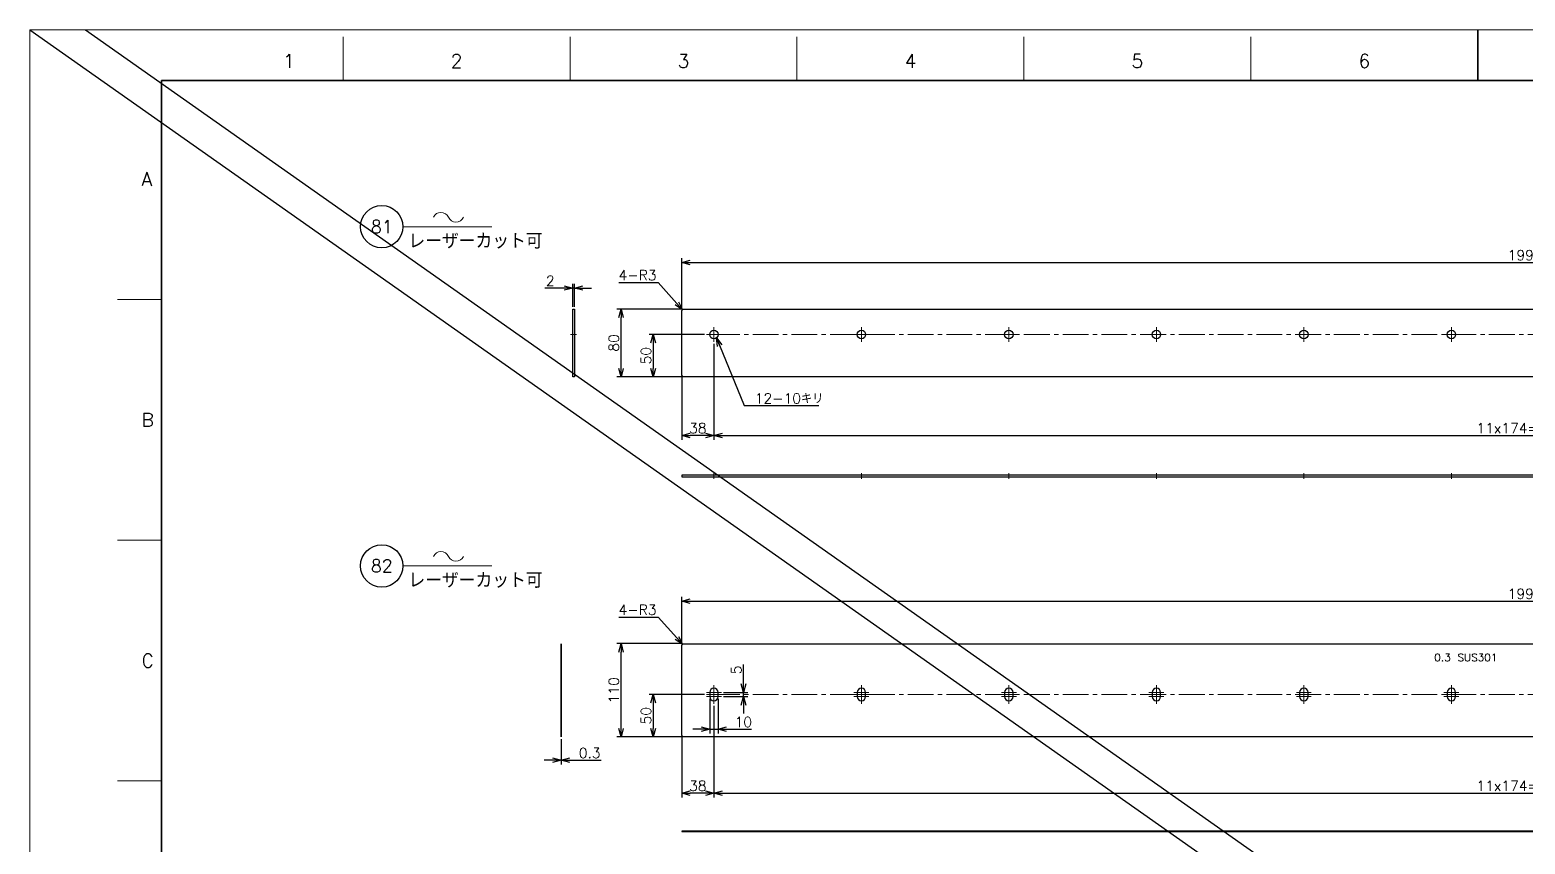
# Model space of a CAD drawing. Header units: millimetres. Extents: x 0 to 8235, y -19 to 2332.
# Drawn here: x 0 to 1764, y 1371 to 2332 of the extents above; entities that cross this region are included whole.
import ezdxf
from ezdxf import colors
from ezdxf.entities.mleader import LeaderData, LeaderLine
from ezdxf.enums import TextEntityAlignment as Align
from ezdxf.math import Vec2, Vec3

# ---------------------------------------------------------------- set-up
doc = ezdxf.new("R2010")
doc.units = ezdxf.units.MM
doc.header["$LTSCALE"] = 1.6
doc.header["$PDMODE"] = 99
doc.header["$PDSIZE"] = 1
doc.linetypes.add('CENTER2', pattern=[28.575, 19.05, -3.175, 3.175, -3.175])
for name, color, linetype, lineweight in [('05_CENTER', 4, 'CENTER2', 13), ('08_DIM', 3, 'Continuous', 13), ('90_FRAME', 5, 'Continuous', 35)]:
    doc.layers.add(name, color=color, linetype=linetype, lineweight=lineweight)
doc.layers.add('10_DRAFT', color=8, linetype='Continuous', lineweight=0, plot=False)
doc.layers.add('91_BLANK', color=5, linetype='Continuous', lineweight=0, plot=False)
doc.styles.add('KSS_TXT', font='txt.shx', dxfattribs={"bigfont": 'extfont2.shx'})
doc.styles.get("Standard").update_dxf_attribs({"font": 'txt.shx', "bigfont": 'extfont2.shx'})
doc.dimstyles.new('KSS_DIM', dxfattribs={"dimscale": 4, "dimtxt": 3, "dimasz": 2.5, "dimexe": 1.25, "dimexo": 0.625, "dimtad": 1, "dimdsep": 46, "dimtxsty": 'KSS_TXT', "dimblk": 'OPEN30', "dimcen": 0, "dimazin": 2, "dimtfac": 0.75, "dimtmove": 0, "dimatfit": 3, "dimldrblk": 'OPEN30', "dimfxl": 1.25, "dimtolj": 1, "dimarcsym": 0})
doc.dimstyles.new('KSS_DIM$4', dxfattribs={"dimscale": 4, "dimtxt": 3, "dimasz": 2.5, "dimexe": 1.25, "dimexo": 0.625, "dimtad": 1, "dimtih": 1, "dimtoh": 1, "dimdsep": 46, "dimtxsty": 'KSS_TXT', "dimblk": 'OPEN30', "dimcen": 0, "dimse1": 1, "dimazin": 2, "dimtfac": 0.75, "dimtofl": 0, "dimtmove": 0, "dimatfit": 3, "dimldrblk": 'OPEN30', "dimfxl": 1.25, "dimtolj": 1, "dimarcsym": 0})

# ---------------------------------------------------------------- blocks, each defined once
blk = doc.blocks.new('_Open30')
at = {"color": 0, "linetype": 'ByBlock', "lineweight": -2}
for p, q in [((-1, 0.27), (0, 0)), ((0, 0), (-1, -0.27)), ((0, 0), (-1, 0))]:
    blk.add_line(p, q, dxfattribs=at)
blk = doc.blocks.new('*D176')
at = {"layer": '08_DIM', "color": 0, "lineweight": -2, "transparency": 16777216}
for p, q in [((626.6, 1495.2), (626.6, 1465.2)), ((626.9, 1495.2), (626.9, 1465.2)), ((616.6, 1470.2), (606.6, 1470.2)), ((626.6, 1470.2), (626.9, 1470.2)), ((636.9, 1470.2), (673.9, 1470.2))]:
    blk.add_line(p, q, dxfattribs=at)
at = {"layer": 'Defpoints', "color": 0, "transparency": 16777216}
for p in [(626.6, 1497.7), (626.9, 1497.7), (626.9, 1470.2)]:
    blk.add_point(p, dxfattribs=at)
at = {"layer": '08_DIM', "color": 0, "lineweight": -2, "transparency": 16777216, "xscale": 10, "yscale": 10, "zscale": 10}
blk.add_blockref('_Open30', (626.6, 1470.2), dxfattribs=at)
at = {"layer": '08_DIM', "color": 0, "lineweight": -2, "transparency": 16777216, "xscale": 10, "yscale": 10, "zscale": 10, "rotation": 180}
blk.add_blockref('_Open30', (626.9, 1470.2), dxfattribs=at)
at = {"layer": '08_DIM', "color": 0, "transparency": 16777216, "insert": (660.4, 1478.7), "char_height": 12, "attachment_point": 5, "style": 'KSS_TXT'}
blk.add_mtext('\\A1;0.3', dxfattribs=at)
blk = doc.blocks.new('*D180')
at = {"layer": '08_DIM', "color": 0, "lineweight": -2, "transparency": 16777216}
for p, q in [((640.4, 2004.9), (640.4, 2032.2)), ((642.4, 2004.9), (642.4, 2032.2)), ((630.4, 2027.2), (607.4, 2027.2)), ((642.4, 2027.2), (640.4, 2027.2)), ((652.4, 2027.2), (662.4, 2027.2))]:
    blk.add_line(p, q, dxfattribs=at)
at = {"layer": 'Defpoints', "color": 0, "transparency": 16777216}
for p in [(640.4, 2027.2), (640.4, 2002.4), (642.4, 2002.4)]:
    blk.add_point(p, dxfattribs=at)
at = {"layer": '08_DIM', "color": 0, "lineweight": -2, "transparency": 16777216, "xscale": 10, "yscale": 10, "zscale": 10}
blk.add_blockref('_Open30', (640.4, 2027.2), dxfattribs=at)
at = {"layer": '08_DIM', "color": 0, "lineweight": -2, "transparency": 16777216, "xscale": 10, "yscale": 10, "zscale": 10, "rotation": 180}
blk.add_blockref('_Open30', (642.4, 2027.2), dxfattribs=at)
at = {"layer": '08_DIM', "color": 0, "transparency": 16777216, "insert": (613.9, 2035.7), "char_height": 12, "attachment_point": 5, "style": 'KSS_TXT'}
blk.add_mtext('\\A1;2', dxfattribs=at)
blk = doc.blocks.new('*D181')
at = {"layer": '08_DIM', "color": 0, "lineweight": -2, "transparency": 16777216}
for p, q in [((795.9, 1972.4), (730.4, 1972.4)), ((735.4, 1962.4), (735.4, 1932.4)), ((769.5, 1922.4), (730.4, 1922.4))]:
    blk.add_line(p, q, dxfattribs=at)
at = {"layer": 'Defpoints', "color": 0, "transparency": 16777216}
for p in [(798.4, 1972.4), (735.4, 1922.4), (772, 1922.4)]:
    blk.add_point(p, dxfattribs=at)
at = {"layer": '08_DIM', "color": 0, "lineweight": -2, "transparency": 16777216, "xscale": 10, "yscale": 10, "zscale": 10}
for p, rotation in [((735.4, 1972.4), 90), ((735.4, 1922.4), 270)]:
    blk.add_blockref('_Open30', p, dxfattribs=dict(at, rotation=rotation))
at = {"layer": '08_DIM', "color": 0, "transparency": 16777216, "insert": (726.9, 1947.4), "char_height": 12, "attachment_point": 5, "rotation": 90, "style": 'KSS_TXT'}
blk.add_mtext('\\A1;50', dxfattribs=at)
blk = doc.blocks.new('*D182')
at = {"layer": '08_DIM', "color": 0, "lineweight": -2, "transparency": 16777216}
for p, q in [((769.5, 2002.4), (692.4, 2002.4)), ((697.4, 1932.4), (697.4, 1992.4)), ((769.5, 1922.4), (692.4, 1922.4))]:
    blk.add_line(p, q, dxfattribs=at)
at = {"layer": 'Defpoints', "color": 0, "transparency": 16777216}
for p in [(697.4, 2002.4), (772, 2002.4), (772, 1922.4)]:
    blk.add_point(p, dxfattribs=at)
at = {"layer": '08_DIM', "color": 0, "lineweight": -2, "transparency": 16777216, "xscale": 10, "yscale": 10, "zscale": 10}
for p, rotation in [((697.4, 2002.4), 90), ((697.4, 1922.4), 270)]:
    blk.add_blockref('_Open30', p, dxfattribs=dict(at, rotation=rotation))
at = {"layer": '08_DIM', "color": 0, "transparency": 16777216, "insert": (688.9, 1962.4), "char_height": 12, "attachment_point": 5, "rotation": 90, "style": 'KSS_TXT'}
blk.add_mtext('\\A1;80', dxfattribs=at)
blk = doc.blocks.new('*D183')
at = {"layer": '08_DIM', "color": 0, "lineweight": -2, "transparency": 16777216}
for p, q in [((807, 1961.3), (807, 1848.3)), ((769, 1922.9), (769, 1848.3)), ((797, 1853.3), (779, 1853.3))]:
    blk.add_line(p, q, dxfattribs=at)
at = {"layer": 'Defpoints', "color": 0, "transparency": 16777216}
for p in [(807, 1963.8), (769, 1925.4), (769, 1853.3)]:
    blk.add_point(p, dxfattribs=at)
at = {"layer": '08_DIM', "color": 0, "lineweight": -2, "transparency": 16777216, "xscale": 10, "yscale": 10, "zscale": 10, "rotation": 180}
blk.add_blockref('_Open30', (769, 1853.3), dxfattribs=at)
at = {"layer": '08_DIM', "color": 0, "lineweight": -2, "transparency": 16777216, "xscale": 10, "yscale": 10, "zscale": 10}
blk.add_blockref('_Open30', (807, 1853.3), dxfattribs=at)
at = {"layer": '08_DIM', "color": 0, "transparency": 16777216, "insert": (788, 1861.8), "char_height": 12, "attachment_point": 5, "style": 'KSS_TXT'}
blk.add_mtext('\\A1;38', dxfattribs=at)
blk = doc.blocks.new('*D184')
at = {"layer": '08_DIM', "color": 0, "lineweight": -2, "transparency": 16777216}
for p, q in [((807, 1961.3), (807, 1848.3)), ((2721, 1961.3), (2721, 1848.3)), ((817, 1853.3), (2711, 1853.3))]:
    blk.add_line(p, q, dxfattribs=at)
at = {"layer": 'Defpoints', "color": 0, "transparency": 16777216}
for p in [(807, 1963.8), (2721, 1963.8), (2721, 1853.3)]:
    blk.add_point(p, dxfattribs=at)
at = {"layer": '08_DIM', "color": 0, "lineweight": -2, "transparency": 16777216, "xscale": 10, "yscale": 10, "zscale": 10, "rotation": 180}
blk.add_blockref('_Open30', (807, 1853.3), dxfattribs=at)
at = {"layer": '08_DIM', "color": 0, "lineweight": -2, "transparency": 16777216, "xscale": 10, "yscale": 10, "zscale": 10}
blk.add_blockref('_Open30', (2721, 1853.3), dxfattribs=at)
at = {"layer": '08_DIM', "color": 0, "transparency": 16777216, "insert": (1764, 1861.8), "char_height": 12, "attachment_point": 5, "style": 'KSS_TXT'}
blk.add_mtext('\\A1;11x174=1914', dxfattribs=at)
blk = doc.blocks.new('*D186')
at = {"layer": '08_DIM', "color": 0, "lineweight": -2, "transparency": 16777216}
for p, q in [((769, 2001.9), (769, 2062.4)), ((779, 2057.4), (2749, 2057.4)), ((2759, 2001.9), (2759, 2062.4))]:
    blk.add_line(p, q, dxfattribs=at)
at = {"layer": 'Defpoints', "color": 0, "transparency": 16777216}
for p in [(2759, 2057.4), (769, 1999.4), (2759, 1999.4)]:
    blk.add_point(p, dxfattribs=at)
at = {"layer": '08_DIM', "color": 0, "lineweight": -2, "transparency": 16777216, "xscale": 10, "yscale": 10, "zscale": 10, "rotation": 180}
blk.add_blockref('_Open30', (769, 2057.4), dxfattribs=at)
at = {"layer": '08_DIM', "color": 0, "lineweight": -2, "transparency": 16777216, "xscale": 10, "yscale": 10, "zscale": 10}
blk.add_blockref('_Open30', (2759, 2057.4), dxfattribs=at)
at = {"layer": '08_DIM', "color": 0, "transparency": 16777216, "insert": (1764, 2065.9), "char_height": 12, "attachment_point": 5, "style": 'KSS_TXT'}
blk.add_mtext('\\A1;1990', dxfattribs=at)
blk = doc.blocks.new('*D187')
at = {"layer": '08_DIM', "color": 0, "lineweight": -2, "transparency": 16777216}
for p, q in [((694.9, 2033.8), (741.4, 2033.8)), ((741.4, 2033.8), (763.4, 2009.1))]:
    blk.add_line(p, q, dxfattribs=at)
at = {"layer": 'Defpoints', "color": 0, "transparency": 16777216}
for p in [(770, 2001.6), (772, 1999.4)]:
    blk.add_point(p, dxfattribs=at)
at = {"layer": '08_DIM', "color": 0, "lineweight": -2, "transparency": 16777216, "xscale": 10, "yscale": 10, "zscale": 10, "rotation": 311.5842462691666}
blk.add_blockref('_Open30', (770, 2001.6), dxfattribs=at)
at = {"layer": '08_DIM', "color": 0, "transparency": 16777216, "insert": (716.9, 2042.3), "char_height": 12, "attachment_point": 5, "style": 'KSS_TXT'}
blk.add_mtext('\\A1;4-R3', dxfattribs=at)
blk = doc.blocks.new('AM_BALLOON1')
at = {"transparency": 16777216}
blk.add_circle((0, 0), 5, dxfattribs=at)
blk.add_attdef('B_NUMBER', text='', height=3, dxfattribs=at).set_placement((0, 0), align=Align.MIDDLE_CENTER)
blk = doc.blocks.new('_OPEN')
at = {"color": 0, "linetype": 'ByBlock'}
for p, q in [((-1, 0.17), (0, 0)), ((0, 0), (-1, -0.17)), ((0, 0), (-1, 0))]:
    blk.add_line(p, q, dxfattribs=at)
blk = doc.blocks.new('p1ba05')
for centre, start, end in [((-2.95, 0.29), 24.2276, 155.5758), ((0, 1.62), 204.2276, 335.5758)]:
    blk.add_arc(centre, 1.62, start, end)
blk = doc.blocks.new('*D188')
at = {"layer": '08_DIM', "color": 0, "lineweight": -2, "transparency": 16777216}
for p, q in [((795.8, 1547.7), (730.4, 1547.7)), ((735.4, 1537.7), (735.4, 1507.7)), ((769.5, 1497.7), (730.4, 1497.7))]:
    blk.add_line(p, q, dxfattribs=at)
at = {"layer": 'Defpoints', "color": 0, "transparency": 16777216}
for p in [(798.3, 1547.7), (735.4, 1497.7), (772, 1497.7)]:
    blk.add_point(p, dxfattribs=at)
at = {"layer": '08_DIM', "color": 0, "lineweight": -2, "transparency": 16777216, "xscale": 10, "yscale": 10, "zscale": 10}
for p, rotation in [((735.4, 1547.7), 90), ((735.4, 1497.7), 270)]:
    blk.add_blockref('_Open30', p, dxfattribs=dict(at, rotation=rotation))
at = {"layer": '08_DIM', "color": 0, "transparency": 16777216, "insert": (726.9, 1522.7), "char_height": 12, "attachment_point": 5, "rotation": 90, "style": 'KSS_TXT'}
blk.add_mtext('\\A1;50', dxfattribs=at)
blk = doc.blocks.new('*D189')
at = {"layer": '08_DIM', "color": 0, "lineweight": -2, "transparency": 16777216}
for p, q in [((769.5, 1607.7), (692.4, 1607.7)), ((697.4, 1507.7), (697.4, 1597.7)), ((769.5, 1497.7), (692.4, 1497.7))]:
    blk.add_line(p, q, dxfattribs=at)
at = {"layer": 'Defpoints', "color": 0, "transparency": 16777216}
for p in [(697.4, 1607.7), (772, 1607.7), (772, 1497.7)]:
    blk.add_point(p, dxfattribs=at)
at = {"layer": '08_DIM', "color": 0, "lineweight": -2, "transparency": 16777216, "xscale": 10, "yscale": 10, "zscale": 10}
for p, rotation in [((697.4, 1607.7), 90), ((697.4, 1497.7), 270)]:
    blk.add_blockref('_Open30', p, dxfattribs=dict(at, rotation=rotation))
at = {"layer": '08_DIM', "color": 0, "transparency": 16777216, "insert": (688.9, 1552.7), "char_height": 12, "attachment_point": 5, "rotation": 90, "style": 'KSS_TXT'}
blk.add_mtext('\\A1;110', dxfattribs=at)
blk = doc.blocks.new('*D190')
at = {"layer": '08_DIM', "color": 0, "lineweight": -2, "transparency": 16777216}
for p, q in [((807, 1534.3), (807, 1426.4)), ((769, 1498.2), (769, 1426.4)), ((797, 1431.4), (779, 1431.4))]:
    blk.add_line(p, q, dxfattribs=at)
at = {"layer": 'Defpoints', "color": 0, "transparency": 16777216}
for p in [(807, 1536.8), (769, 1500.7), (769, 1431.4)]:
    blk.add_point(p, dxfattribs=at)
at = {"layer": '08_DIM', "color": 0, "lineweight": -2, "transparency": 16777216, "xscale": 10, "yscale": 10, "zscale": 10, "rotation": 180}
blk.add_blockref('_Open30', (769, 1431.4), dxfattribs=at)
at = {"layer": '08_DIM', "color": 0, "lineweight": -2, "transparency": 16777216, "xscale": 10, "yscale": 10, "zscale": 10}
blk.add_blockref('_Open30', (807, 1431.4), dxfattribs=at)
at = {"layer": '08_DIM', "color": 0, "transparency": 16777216, "insert": (788, 1439.9), "char_height": 12, "attachment_point": 5, "style": 'KSS_TXT'}
blk.add_mtext('\\A1;38', dxfattribs=at)
blk = doc.blocks.new('*D191')
at = {"layer": '08_DIM', "color": 0, "lineweight": -2, "transparency": 16777216}
for p, q in [((807, 1534.3), (807, 1426.4)), ((2721, 1534.3), (2721, 1426.4)), ((817, 1431.4), (2711, 1431.4))]:
    blk.add_line(p, q, dxfattribs=at)
at = {"layer": 'Defpoints', "color": 0, "transparency": 16777216}
for p in [(807, 1536.8), (2721, 1536.8), (2721, 1431.4)]:
    blk.add_point(p, dxfattribs=at)
at = {"layer": '08_DIM', "color": 0, "lineweight": -2, "transparency": 16777216, "xscale": 10, "yscale": 10, "zscale": 10, "rotation": 180}
blk.add_blockref('_Open30', (807, 1431.4), dxfattribs=at)
at = {"layer": '08_DIM', "color": 0, "lineweight": -2, "transparency": 16777216, "xscale": 10, "yscale": 10, "zscale": 10}
blk.add_blockref('_Open30', (2721, 1431.4), dxfattribs=at)
at = {"layer": '08_DIM', "color": 0, "transparency": 16777216, "insert": (1764, 1439.9), "char_height": 12, "attachment_point": 5, "style": 'KSS_TXT'}
blk.add_mtext('\\A1;11x174=1914', dxfattribs=at)
blk = doc.blocks.new('*D193')
at = {"layer": '08_DIM', "color": 0, "lineweight": -2, "transparency": 16777216}
for p, q in [((769, 1607.2), (769, 1662.9)), ((2759, 1607.2), (2759, 1662.9)), ((779, 1657.9), (2749, 1657.9))]:
    blk.add_line(p, q, dxfattribs=at)
at = {"layer": 'Defpoints', "color": 0, "transparency": 16777216}
for p in [(2759, 1657.9), (769, 1604.7), (2759, 1604.7)]:
    blk.add_point(p, dxfattribs=at)
at = {"layer": '08_DIM', "color": 0, "lineweight": -2, "transparency": 16777216, "xscale": 10, "yscale": 10, "zscale": 10, "rotation": 180}
blk.add_blockref('_Open30', (769, 1657.9), dxfattribs=at)
at = {"layer": '08_DIM', "color": 0, "lineweight": -2, "transparency": 16777216, "xscale": 10, "yscale": 10, "zscale": 10}
blk.add_blockref('_Open30', (2759, 1657.9), dxfattribs=at)
at = {"layer": '08_DIM', "color": 0, "transparency": 16777216, "insert": (1764, 1666.4), "char_height": 12, "attachment_point": 5, "style": 'KSS_TXT'}
blk.add_mtext('\\A1;1990', dxfattribs=at)
blk = doc.blocks.new('*D194')
at = {"layer": '08_DIM', "color": 0, "lineweight": -2, "transparency": 16777216}
for p, q in [((694.9, 1639.1), (741.4, 1639.1)), ((741.4, 1639.1), (763.4, 1614.4))]:
    blk.add_line(p, q, dxfattribs=at)
at = {"layer": 'Defpoints', "color": 0, "transparency": 16777216}
for p in [(770, 1606.9), (772, 1604.7)]:
    blk.add_point(p, dxfattribs=at)
at = {"layer": '08_DIM', "color": 0, "lineweight": -2, "transparency": 16777216, "xscale": 10, "yscale": 10, "zscale": 10, "rotation": 311.5842462691653}
blk.add_blockref('_Open30', (770, 1606.9), dxfattribs=at)
at = {"layer": '08_DIM', "color": 0, "transparency": 16777216, "insert": (716.9, 1647.6), "char_height": 12, "attachment_point": 5, "style": 'KSS_TXT'}
blk.add_mtext('\\A1;4-R3', dxfattribs=at)
blk = doc.blocks.new('*D226')
at = {"layer": '08_DIM', "color": 0, "lineweight": -2, "transparency": 16777216}
for p, q in [((802, 1542.7), (802, 1501.7)), ((812, 1542.7), (812, 1501.7)), ((792, 1506.7), (782, 1506.7)), ((802, 1506.7), (812, 1506.7)), ((822, 1506.7), (851.5, 1506.7))]:
    blk.add_line(p, q, dxfattribs=at)
at = {"layer": 'Defpoints', "color": 0, "transparency": 16777216}
for p in [(802, 1545.2), (812, 1545.2), (812, 1506.7)]:
    blk.add_point(p, dxfattribs=at)
at = {"layer": '08_DIM', "color": 0, "lineweight": -2, "transparency": 16777216, "xscale": 10, "yscale": 10, "zscale": 10}
blk.add_blockref('_Open30', (802, 1506.7), dxfattribs=at)
at = {"layer": '08_DIM', "color": 0, "lineweight": -2, "transparency": 16777216, "xscale": 10, "yscale": 10, "zscale": 10, "rotation": 180}
blk.add_blockref('_Open30', (812, 1506.7), dxfattribs=at)
at = {"layer": '08_DIM', "color": 0, "transparency": 16777216, "insert": (841.7, 1515.2), "char_height": 12, "attachment_point": 5, "style": 'KSS_TXT'}
blk.add_mtext('\\A1;10', dxfattribs=at)
blk = doc.blocks.new('*D227')
at = {"layer": '08_DIM', "color": 0, "lineweight": -2, "transparency": 16777216}
for p, q in [((841.9, 1560.2), (841.9, 1583.2)), ((818.3, 1550.2), (846.9, 1550.2)), ((818.3, 1545.2), (846.9, 1545.2)), ((841.9, 1545.2), (841.9, 1550.2)), ((841.9, 1535.2), (841.9, 1525.2))]:
    blk.add_line(p, q, dxfattribs=at)
at = {"layer": 'Defpoints', "color": 0, "transparency": 16777216}
for p in [(815.8, 1550.2), (815.8, 1545.2), (841.9, 1550.2)]:
    blk.add_point(p, dxfattribs=at)
at = {"layer": '08_DIM', "color": 0, "lineweight": -2, "transparency": 16777216, "xscale": 10, "yscale": 10, "zscale": 10}
for p, rotation in [((841.9, 1550.2), 270), ((841.9, 1545.2), 90)]:
    blk.add_blockref('_Open30', p, dxfattribs=dict(at, rotation=rotation))
at = {"layer": '08_DIM', "color": 0, "transparency": 16777216, "insert": (833.4, 1576.7), "char_height": 12, "attachment_point": 5, "rotation": 90, "style": 'KSS_TXT'}
blk.add_mtext('\\A1;5', dxfattribs=at)

msp = doc.modelspace()

# ---------------------------------------------------------------- linework, layer by layer
for p, q in [((0, 2331.679), (3312.803, 0)), ((0, 2331.679), (3312.803, 0)), ((65.762, 2331.679), (3378.566, 0))]:
    msp.add_line(p, q)
at = {"color": 0}
for points in [[(640.432, 2002.396), (642.432, 2002.396), (642.432, 1922.396), (640.432, 1922.396)], [(768.991, 1804.375), (2758.991, 1804.375), (2758.991, 1806.375), (768.991, 1806.375)], [(626.617, 1497.675), (626.917, 1497.675), (626.917, 1607.675), (626.617, 1607.675)]]:
    msp.add_lwpolyline(points, close=True, dxfattribs=at)
for points in [[(771.991, 2002.396), (2755.991, 2002.396, -0.41421356), (2758.991, 1999.396), (2758.991, 1925.396, -0.41421356), (2755.991, 1922.396), (771.991, 1922.396, -0.41421356), (768.991, 1925.396), (768.991, 1999.396, -0.41421356)], [(771.991, 1607.675), (2755.991, 1607.675, -0.41421356), (2758.991, 1604.675), (2758.991, 1500.675, -0.41421356), (2755.991, 1497.675), (771.991, 1497.675, -0.41421356), (768.991, 1500.675), (768.991, 1604.675, -0.41421356)], [(801.991, 1550.175), (801.991, 1545.175, 1), (811.991, 1545.175), (811.991, 1550.175, 1)], [(975.991, 1550.175), (975.991, 1545.175, 1), (985.991, 1545.175), (985.991, 1550.175, 1)], [(1149.991, 1550.175), (1149.991, 1545.175, 1), (1159.991, 1545.175), (1159.991, 1550.175, 1)], [(1323.991, 1550.175), (1323.991, 1545.175, 1), (1333.991, 1545.175), (1333.991, 1550.175, 1)], [(1497.991, 1550.175), (1497.991, 1545.175, 1), (1507.991, 1545.175), (1507.991, 1550.175, 1)], [(1671.991, 1550.175), (1671.991, 1545.175, 1), (1681.991, 1545.175), (1681.991, 1550.175, 1)]]:
    msp.add_lwpolyline(points, format="xyb", close=True, dxfattribs=at)
msp.add_lwpolyline([(768.991, 1386.061), (2758.991, 1386.061), (2758.991, 1386.361), (768.991, 1386.361)], close=True)
for centre in [(806.991, 1972.396), (980.991, 1972.396), (1154.991, 1972.396), (1328.991, 1972.396), (1502.991, 1972.396), (1676.991, 1972.396)]:
    msp.add_circle(centre, 5, dxfattribs=at)
at = {"layer": '05_CENTER'}
for p, q in [((806.991, 1963.802), (806.991, 1980.989)), ((980.991, 1963.802), (980.991, 1980.989)), ((1154.991, 1963.802), (1154.991, 1980.989)), ((1328.991, 1963.802), (1328.991, 1980.989)), ((1502.991, 1963.802), (1502.991, 1980.989)), ((1676.991, 1963.802), (1676.991, 1980.989)), ((645.016, 1972.396), (637.764, 1972.396)), ((815.585, 1972.396), (798.398, 1972.396)), ((806.991, 1972.396), (2720.991, 1972.396)), ((989.585, 1972.396), (972.398, 1972.396)), ((1163.585, 1972.396), (1146.398, 1972.396)), ((1337.585, 1972.396), (1320.398, 1972.396)), ((1511.585, 1972.396), (1494.398, 1972.396)), ((1685.585, 1972.396), (1668.398, 1972.396)), ((806.991, 1808.606), (806.991, 1802.03)), ((980.991, 1808.606), (980.991, 1802.03)), ((1154.991, 1808.606), (1154.991, 1802.03)), ((1328.991, 1808.606), (1328.991, 1802.03)), ((1502.991, 1808.606), (1502.991, 1802.03)), ((1676.991, 1808.606), (1676.991, 1802.03)), ((806.991, 1536.813), (806.991, 1558.538)), ((980.991, 1536.813), (980.991, 1558.538)), ((1154.991, 1536.813), (1154.991, 1558.538)), ((1328.991, 1536.813), (1328.991, 1558.538)), ((1502.991, 1536.813), (1502.991, 1558.538)), ((1676.991, 1536.813), (1676.991, 1558.538)), ((815.793, 1550.176), (798.189, 1550.176)), ((815.793, 1547.675), (798.189, 1547.675)), ((815.793, 1545.176), (798.189, 1545.176)), ((806.991, 1547.675), (2720.991, 1547.675)), ((989.793, 1550.176), (972.189, 1550.176)), ((989.793, 1547.675), (972.189, 1547.675)), ((989.793, 1545.176), (972.189, 1545.176)), ((1163.793, 1550.176), (1146.189, 1550.176)), ((1163.793, 1547.675), (1146.189, 1547.675)), ((1163.793, 1545.176), (1146.189, 1545.176)), ((1337.793, 1550.176), (1320.189, 1550.176)), ((1337.793, 1547.675), (1320.189, 1547.675)), ((1337.793, 1545.176), (1320.189, 1545.176)), ((1511.793, 1550.176), (1494.189, 1550.176)), ((1511.793, 1547.675), (1494.189, 1547.675)), ((1511.793, 1545.176), (1494.189, 1545.176)), ((1685.793, 1550.176), (1668.189, 1550.176)), ((1685.793, 1547.675), (1668.189, 1547.675)), ((1685.793, 1545.176), (1668.189, 1545.176))]:
    msp.add_line(p, q, dxfattribs=at)
at = {"layer": '08_DIM'}
for p, q in [((440.141, 2099.54), (544.969, 2099.54)), ((440.141, 1699.371), (544.969, 1699.371))]:
    msp.add_line(p, q, dxfattribs=at)
at = {"layer": '10_DRAFT'}
msp.add_line((626.917, 1517.675), (626.617, 1517.675), dxfattribs=at)
at = {"layer": '90_FRAME'}
msp.add_line((1708.17, 2331.679), (1708.17, 2271.831), dxfattribs=at)
at = {"layer": '90_FRAME', "color": 4, "lineweight": 13}
for p, q in [((369.502, 2271.831), (369.502, 2323.679)), ((637.235, 2271.831), (637.235, 2323.679)), ((904.969, 2271.831), (904.969, 2323.679)), ((1172.702, 2271.831), (1172.702, 2323.679)), ((1440.436, 2271.831), (1440.436, 2323.679)), ((155.384, 2013.69), (103.536, 2013.69)), ((155.384, 1729.701), (103.536, 1729.701)), ((155.384, 1445.713), (103.536, 1445.713))]:
    msp.add_line(p, q, dxfattribs=at)
at = {"layer": '90_FRAME'}
msp.add_lwpolyline([(155.384, 51.616), (3260.956, 51.616), (3260.956, 2271.831), (155.384, 2271.831)], close=True, dxfattribs=at)
at = {"layer": '91_BLANK'}
msp.add_lwpolyline([(0, 0), (3312.803, 0), (3312.803, 2331.679), (0, 2331.679)], close=True, dxfattribs=at)

# ---------------------------------------------------------------- block references
at = {"layer": '08_DIM', "xscale": 6, "yscale": 6, "zscale": 6}
for p in [(502.623, 2105.01), (502.623, 1704.841)]:
    msp.add_blockref('p1ba05', p, dxfattribs=at)

# ---------------------------------------------------------------- texts
at = {"layer": '08_DIM', "style": 'KSS_TXT'}
for p in [(446.549, 2073.648), (446.549, 1673.479)]:
    msp.add_text('レーザーカット可', height=18, dxfattribs=at).set_placement(p)
at = {"layer": '08_DIM', "insert": (855.22, 1890.971), "char_height": 12, "attachment_point": 7, "style": 'KSS_TXT'}
msp.add_mtext('\\A1;12-10キリ', dxfattribs=at)
at = {"layer": '10_DRAFT', "style": 'KSS_TXT'}
msp.add_text('0.3 SUS301', height=9, dxfattribs=at).set_placement((1656.877, 1586.845))
at = {"layer": '90_FRAME', "color": 0, "lineweight": 13, "style": 'KSS_TXT'}
for s, p in [('1', (305.507, 2282.158)), ('2', (503.368, 2282.158)), ('3', (771.102, 2282.158)), ('4', (1038.836, 2282.158)), ('5', (1306.569, 2282.158)), ('6', (1574.303, 2282.158))]:
    msp.add_text(s, height=16, dxfattribs=at).set_placement(p, align=Align.BOTTOM_CENTER)
for s, p in [('A', (131.829, 2155.685)), ('B', (131.829, 1871.696)), ('C', (131.829, 1587.707))]:
    msp.add_text(s, height=16, dxfattribs=at).set_placement(p, align=Align.MIDDLE_LEFT)

# ---------------------------------------------------------------- dimensions: what is measured, and where the dimension line sits
at = {"layer": '08_DIM'}
for base, p1, p2, override, picture, middle in [((2758.991, 2057.381), (768.991, 1999.396), (2758.991, 1999.396), {"dimarcsym": 1}, '*D186', (1763.991, 2065.881)), ((640.432, 2027.228), (642.432, 2002.396), (640.432, 2002.396), {"dimarcsym": 1}, '*D180', (613.932, 2035.728)), ((768.991, 1853.305), (806.991, 1963.802), (768.991, 1925.396), {"dimarcsym": 1}, '*D183', (787.991, 1861.805)), ((2758.991, 1657.864), (768.991, 1604.675), (2758.991, 1604.675), {"dimarcsym": 1}, '*D193', (1763.991, 1666.364)), ((768.991, 1431.369), (806.991, 1536.813), (768.991, 1500.675), {"dimarcsym": 1}, '*D190', (787.991, 1439.869)), ((626.917, 1470.246), (626.617, 1497.675), (626.917, 1497.675), {"dimscale": 4}, '*D176', (660.417, 1478.746))]:
    dim = msp.add_linear_dim(base=base, p1=p1, p2=p2, dimstyle='KSS_DIM', override=override, dxfattribs=at)
    dim.commit()
    dim.dimension.update_dxf_attribs({"geometry": picture, "text_midpoint": middle})
for center, mpoint, picture, middle in [((771.991, 1999.396), (770, 2001.64), '*D187', (716.939, 2033.826)), ((771.991, 1604.675), (770, 1606.919), '*D194', (716.939, 1639.106))]:
    dim = msp.add_radius_dim(center=center, mpoint=mpoint, text='4-<>', dimstyle='KSS_DIM$4', override={"dimpost": 'R<>', "dimarcsym": 1}, dxfattribs=at)
    dim.commit()
    dim.dimension.update_dxf_attribs({"geometry": picture, "text_midpoint": middle, "dimtype": 164})
for base, p1, p2, override, picture, middle in [((697.413, 2002.396), (771.991, 1922.396), (771.991, 2002.396), {"dimarcsym": 1}, '*D182', (688.913, 1962.396)), ((735.4, 1922.396), (798.398, 1972.396), (771.991, 1922.396), {"dimscale": 4, "dimarcsym": 1}, '*D181', (726.891, 1947.396)), ((697.413, 1607.675), (771.991, 1497.675), (771.991, 1607.675), {"dimarcsym": 1}, '*D189', (688.913, 1552.675)), ((735.4, 1497.675), (798.329, 1547.675), (771.991, 1497.675), {"dimarcsym": 1}, '*D188', (726.891, 1522.675))]:
    dim = msp.add_linear_dim(base=base, p1=p1, p2=p2, angle=90, dimstyle='KSS_DIM', override=override, dxfattribs=at)
    dim.commit()
    dim.dimension.update_dxf_attribs({"geometry": picture, "text_midpoint": middle})
for base, p1, p2, picture, middle in [((2720.991, 1853.305), (806.991, 1963.802), (2720.991, 1963.802), '*D184', (1763.991, 1861.805)), ((2720.991, 1431.369), (806.991, 1536.813), (2720.991, 1536.813), '*D191', (1763.991, 1439.869))]:
    dim = msp.add_linear_dim(base=base, p1=p1, p2=p2, text='11x174=<>', dimstyle='KSS_DIM', override={"dimarcsym": 1}, dxfattribs=at)
    dim.commit()
    dim.dimension.update_dxf_attribs({"geometry": picture, "text_midpoint": middle})
dim = msp.add_linear_dim(base=(841.89, 1550.176), p1=(815.793, 1545.176), p2=(815.793, 1550.176), angle=90, dimstyle='KSS_DIM', dxfattribs=at)
dim.commit()
dim.dimension.update_dxf_attribs({"geometry": '*D227', "text_midpoint": (833.382, 1576.676)})
dim = msp.add_linear_dim(base=(811.991, 1506.665), p1=(801.991, 1545.175), p2=(811.991, 1545.175), dimstyle='KSS_DIM', dxfattribs=at)
dim.commit()
dim.dimension.update_dxf_attribs({"geometry": '*D226', "text_midpoint": (841.741, 1515.165)})

# ---------------------------------------------------------------- leaders
at = {"layer": '08_DIM', "annotation_type": 0, "has_hookline": 1, "hookline_direction": 0, "text_width": 75.6}
msp.add_leader([(809.943, 1968.36), (842.72, 1888.471), (852.72, 1888.471)], dimstyle='KSS_DIM', override={"dimtad": 1}, dxfattribs=at)
at = {"layer": '08_DIM'}
ml = msp.add_multileader_block('Standard', dxfattribs=at)
ml.set_content('AM_BALLOON1', color=256, scale=5)
ml.set_attribute('B_NUMBER', '81', width=0)
ml.set_leader_properties(color=256, linetype='ByLayer', lineweight=-1)
ml.set_arrow_properties(name='OPEN')
ml.build(insert=Vec2(0, 0))
ml.multileader.update_dxf_attribs({"leader_type": 0, "has_dogleg": 0, "text_right_attachment_type": 6, "dogleg_length": 0, "arrow_head_size": 10, "scale": 2.5, "block_connection_type": 1})
ctx = ml.context
ctx.base_point, ctx.scale, ctx.char_height, ctx.arrow_head_size, ctx.landing_gap_size, ctx.plane_origin = Vec3(5351.336, 2114.506), 2.5, 20, 10, 10, Vec3(5351.336, 2114.506)
ctx.right_attachment, ctx.attachment_type = 6, 1
notes = []
notes.append((ctx, [(0, (0, 0, 0), (0, 0), (1, 0), 1, [])]))
ctx.block.insert = Vec3(5351.336, 2114.506)
ml = msp.add_multileader_block('Standard', dxfattribs=at)
ml.set_content('AM_BALLOON1', color=256, scale=5)
ml.set_attribute('B_NUMBER', '81', width=0)
ml.set_leader_properties(color=256, linetype='ByLayer', lineweight=-1)
ml.set_arrow_properties(name='OPEN')
ml.build(insert=Vec2(0, 0))
ml.multileader.update_dxf_attribs({"leader_type": 0, "has_dogleg": 0, "text_right_attachment_type": 6, "dogleg_length": 0, "arrow_head_size": 10, "scale": 2.5, "block_connection_type": 1})
ctx = ml.context
ctx.base_point, ctx.scale, ctx.char_height, ctx.arrow_head_size, ctx.landing_gap_size, ctx.plane_origin = Vec3(415.106, 2099.572), 2.5, 20, 10, 10, Vec3(415.106, 2099.572)
ctx.right_attachment, ctx.attachment_type = 6, 1
notes.append((ctx, [(0, (0, 0, 0), (0, 0), (1, 0), 1, [])]))
ctx.block.insert = Vec3(415.106, 2099.572)
ml = msp.add_multileader_block('Standard', dxfattribs=at)
ml.set_content('AM_BALLOON1', color=256, scale=5)
ml.set_attribute('B_NUMBER', '82', width=0)
ml.set_leader_properties(color=256, linetype='ByLayer', lineweight=-1)
ml.set_arrow_properties(name='OPEN')
ml.build(insert=Vec2(0, 0))
ml.multileader.update_dxf_attribs({"leader_type": 0, "has_dogleg": 0, "text_right_attachment_type": 6, "dogleg_length": 0, "arrow_head_size": 10, "scale": 2.5, "block_connection_type": 1})
ctx = ml.context
ctx.base_point, ctx.scale, ctx.char_height, ctx.arrow_head_size, ctx.landing_gap_size, ctx.plane_origin = Vec3(5889.532, 1730.667), 2.5, 20, 10, 10, Vec3(5889.532, 1730.667)
ctx.right_attachment, ctx.attachment_type = 6, 1
notes.append((ctx, [(0, (0, 0, 0), (0, 0), (1, 0), 1, [])]))
ctx.block.insert = Vec3(5889.532, 1730.667)
ml = msp.add_multileader_block('Standard', dxfattribs=at)
ml.set_content('AM_BALLOON1', color=256, scale=5)
ml.set_attribute('B_NUMBER', '82', width=0)
ml.set_leader_properties(color=256, linetype='ByLayer', lineweight=-1)
ml.set_arrow_properties(name='OPEN')
ml.build(insert=Vec2(0, 0))
ml.multileader.update_dxf_attribs({"leader_type": 0, "has_dogleg": 0, "text_right_attachment_type": 6, "dogleg_length": 0, "arrow_head_size": 10, "scale": 2.5, "block_connection_type": 1})
ctx = ml.context
ctx.base_point, ctx.scale, ctx.char_height, ctx.arrow_head_size, ctx.landing_gap_size, ctx.plane_origin = Vec3(415.106, 1699.403), 2.5, 20, 10, 10, Vec3(415.106, 1699.403)
ctx.right_attachment, ctx.attachment_type = 6, 1
notes.append((ctx, [(0, (0, 0, 0), (0, 0), (1, 0), 1, [])]))
ctx.block.insert = Vec3(415.106, 1699.403)
for ctx, leaders in notes:
    for number, flags, end, landing, length, lines in leaders:
        leader = LeaderData()
        leader.index, (leader.has_last_leader_line, leader.has_dogleg_vector, leader.attachment_direction) = number, flags
        leader.last_leader_point, leader.dogleg_vector, leader.dogleg_length = Vec3(end), Vec3(landing), length
        for number, points, colour, breaks in lines:
            line = LeaderLine()
            line.index, line.vertices, line.color, line.breaks = number, Vec3.list(points), colors.encode_raw_color(colour), breaks
            leader.lines.append(line)
        ctx.leaders.append(leader)

doc.saveas('drawing.dxf')
